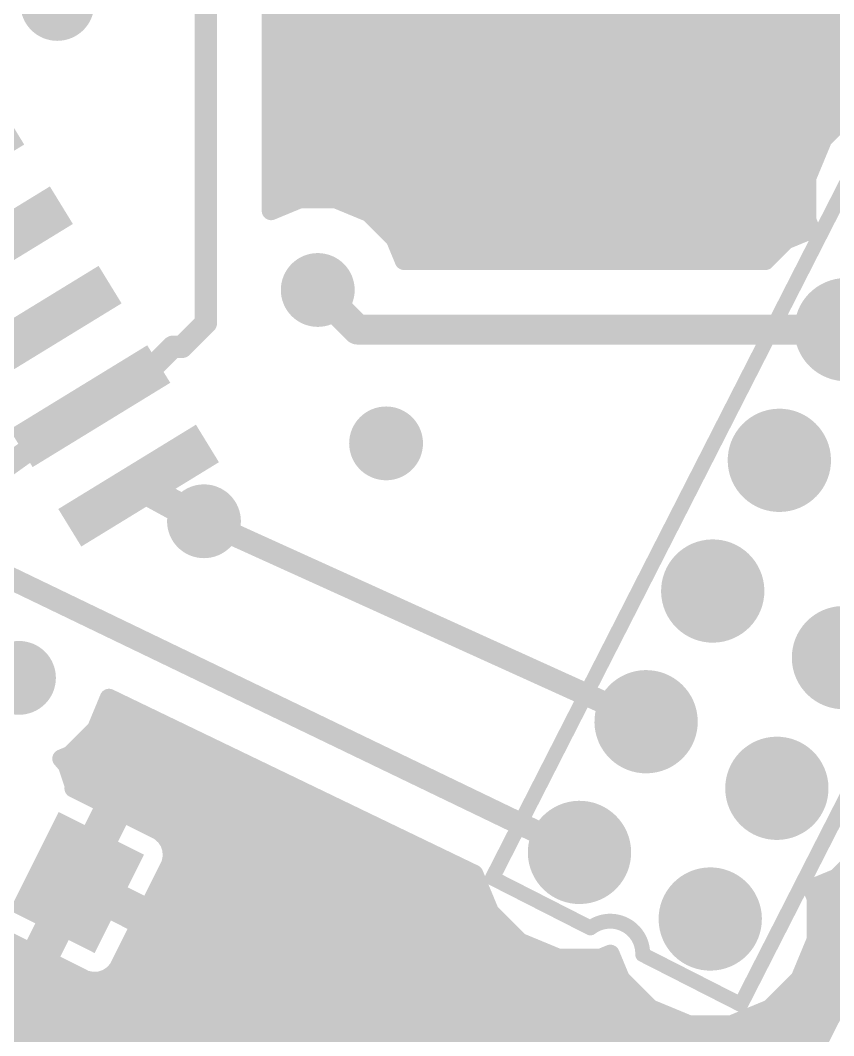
# Model space of a CAD drawing. Extents: x 0 to 110, y 0 to 76.
# Drawn here: x 56.9 to 67.98, y 24.38 to 38.23 of the extents above; entities that cross this region are included whole.
import ezdxf

# ---------------------------------------------------------------- set-up
doc = ezdxf.new("R2010")
doc.units = 0
doc.header["$MEASUREMENT"] = 0
doc.layers.get('0').update_dxf_attribs({"linetype": 'CONTINUOUS'})
for name, color, linetype in [('1', 22, 'CONTINUOUS'), ('17', 82, 'CONTINUOUS'), ('18', 82, 'CONTINUOUS'), ('21', 253, 'CONTINUOUS')]:
    doc.layers.add(name, color=color, linetype=linetype)

# ---------------------------------------------------------------- blocks, each defined once
blk = doc.blocks.new('RECT')
blk.add_solid([(-0.5, -0.5), (0.5, -0.5), (-0.5, 0.5), (0.5, 0.5)])
blk = doc.blocks.new('ROUNDP')
at = {"const_width": 0.5}
blk.add_lwpolyline([(0, -0.25, 1), (0, 0.25, 1), (0, -0.25)], format="xyb", dxfattribs=at)
blk = doc.blocks.new('ROUNDV')
at = {"const_width": 0.5}
blk.add_lwpolyline([(0, -0.25, 1), (0, 0.25, 1), (0, -0.25)], format="xyb", dxfattribs=at)

msp = doc.modelspace()

# ---------------------------------------------------------------- linework, layer by layer
at = {"layer": '1'}
for points, const_width in [([(59.425, 42.75), (59.425, 34.1)], 0.3048), ([(60.314, 35.6285), (60.314, 42.311)], 0.254), ([(75.778, 40.0735), (63.0645, 15.0106)], 0.254), ([(60.314, 38.354), (74.9057, 38.354)], 0.254), ([(60.314, 38.1), (74.7769, 38.1)], 0.254), ([(60.314, 37.846), (74.648, 37.846)], 0.254), ([(60.314, 37.592), (74.5192, 37.592)], 0.254), ([(60.314, 37.338), (74.3903, 37.338)], 0.254), ([(60.314, 37.084), (68.4135, 37.084)], 0.254), ([(68.2412, 37.0126), (67.836, 36.6074)], 0.254), ([(60.314, 36.83), (68.0586, 36.83)], 0.254), ([(60.314, 36.576), (67.823, 36.576)], 0.254), ([(67.836, 36.6074), (67.6166, 36.0779)], 0.254), ([(60.314, 36.322), (67.7177, 36.322)], 0.254), ([(60.314, 36.068), (67.6166, 36.068)], 0.254), ([(67.6166, 36.0779), (67.6166, 35.5048)], 0.254), ([(60.314, 35.814), (67.6166, 35.814)], 0.254), ([(60.7034, 35.7898), (60.314, 35.6285)], 0.254), ([(61.1966, 35.7898), (60.7034, 35.7898)], 0.254), ([(61.6523, 35.6011), (61.1966, 35.7898)], 0.254), ([(62.0011, 35.2523), (61.6523, 35.6011)], 0.254), ([(61.6933, 35.56), (67.6166, 35.56)], 0.254), ([(67.6166, 35.5048), (67.6721, 35.371)], 0.254), ([(67.6721, 35.371), (67.3332, 35.2306)], 0.254), ([(61.9473, 35.306), (67.5152, 35.306)], 0.254), ([(62.1266, 34.9492), (62.0011, 35.2523)], 0.254), ([(67.3332, 35.2306), (67.0517, 34.9492)], 0.254), ([(62.084, 35.052), (67.1546, 35.052)], 0.254), ([(67.0517, 34.9492), (62.1266, 34.9492)], 0.254), ([(61.4906, 34.0094), (60.95, 34.55)], 0.4064), ([(57.1813, 34.0484), (55.775, 33.3)], 0.3048), ([(59.425, 34.1), (59.1, 33.775)], 0.3048), ([(68.1493, 34.0094), (61.4906, 34.0094)], 0.4064), ([(58.975, 33.775), (58.6, 33.4)], 0.3048), ([(59.1, 33.775), (58.975, 33.775)], 0.3048), ([(58.2793, 33.4), (57.8448, 32.9655)], 0.3048), ([(58.6, 33.4), (58.2793, 33.4)], 0.3048), ([(56.15, 31.75), (57.8448, 32.9655)], 0.3048), ([(58.5084, 31.8827), (59.3993, 31.3963)], 0.4064), ([(59.3993, 31.3963), (59.2686, 31.4677)], 0.3048), ([(65.4253, 28.6633), (59.3993, 31.3963)], 0.3048), ([(56.8777, 29.2611), (54.6397, 30.9062)], 0.3048), ([(64.5173, 26.8813), (56.7, 30.65)], 0.3048), ([(57.9287, 28.5589), (58.1054, 28.9855)], 0.254), ([(58.0932, 28.956), (58.1667, 28.956)], 0.254), ([(58.1054, 28.9855), (63.0798, 26.5874)], 0.254), ([(57.988, 28.702), (58.6936, 28.702)], 0.254), ([(57.5799, 28.2101), (57.9287, 28.5589)], 0.254), ([(57.8179, 28.448), (59.2204, 28.448)], 0.254), ([(57.4587, 28.1599), (57.5799, 28.2101)], 0.254), ([(57.5347, 28.0721), (57.4587, 28.1599)], 0.254), ([(57.5411, 28.194), (59.7473, 28.194)], 0.254), ([(57.6272, 27.7941), (57.5347, 28.0721)], 0.254), ([(57.5787, 27.94), (60.2742, 27.94)], 0.254), ([(57.6244, 27.7549), (57.6272, 27.7941)], 0.254), ([(58.0567, 27.5384), (57.6244, 27.7549)], 0.254), ([(57.7621, 27.686), (60.801, 27.686)], 0.254), ([(57.6072, 26.6407), (58.0567, 27.5384)], 0.254), ([(58.2838, 27.4247), (57.8343, 26.527)], 0.254), ([(58.0035, 27.432), (61.3279, 27.432)], 0.254), ([(58.7964, 27.1681), (58.2838, 27.4247)], 0.254), ([(57.8763, 27.178), (58.1603, 27.178)], 0.254), ([(58.7765, 27.178), (61.8548, 27.178)], 0.254), ([(58.8714, 27.1015), (58.7964, 27.1681)], 0.254), ([(58.9266, 27.0177), (58.8714, 27.1015)], 0.254), ([(58.9583, 26.9225), (58.9266, 27.0177)], 0.254), ([(57.7491, 26.924), (58.0331, 26.924)], 0.254), ([(58.9578, 26.924), (62.3816, 26.924)], 0.254), ([(58.9642, 26.8224), (58.9583, 26.9225)], 0.254), ([(68.0234, 26.5341), (68.4286, 26.9393)], 0.254), ([(58.944, 26.7241), (58.9642, 26.8224)], 0.254), ([(57.8343, 26.527), (57.6072, 26.6407)], 0.254), ([(57.6219, 26.67), (57.9059, 26.67)], 0.254), ([(58.6426, 26.1222), (58.944, 26.7241)], 0.254), ([(58.9169, 26.67), (62.9085, 26.67)], 0.254), ([(57.7206, 26.2999), (57.8343, 26.527)], 0.254), ([(57.8343, 26.527), (58.6426, 26.1222)], 0.254), ([(63.0798, 26.5874), (63.2961, 26.0653)], 0.254), ([(67.6845, 26.3937), (68.0234, 26.5341)], 0.254), ([(57.0439, 25.5159), (57.4935, 26.4136)], 0.254), ([(57.4935, 26.4136), (57.7206, 26.2999)], 0.254), ([(57.7787, 26.416), (58.0559, 26.416)], 0.254), ([(58.7897, 26.416), (63.1508, 26.416)], 0.254), ([(67.7399, 26.2599), (67.6845, 26.3937)], 0.254), ([(67.7384, 26.416), (68.85, 26.416)], 0.254), ([(57.7206, 26.2999), (57.271, 25.4021)], 0.254), ([(58.5289, 25.8951), (57.7206, 26.2999)], 0.254), ([(67.7399, 25.6868), (67.7399, 26.2599)], 0.254), ([(57.3675, 26.162), (57.6515, 26.162)], 0.254), ([(57.9959, 26.162), (58.5631, 26.162)], 0.254), ([(58.6626, 26.162), (63.256, 26.162)], 0.254), ([(63.2961, 26.0653), (63.7013, 25.66)], 0.254), ([(67.7399, 26.162), (68.7212, 26.162)], 0.254), ([(57.2403, 25.908), (57.5243, 25.908)], 0.254), ([(58.5031, 25.908), (63.4533, 25.908)], 0.254), ([(67.7399, 25.908), (68.5923, 25.908)], 0.254), ([(58.2275, 25.2932), (58.5289, 25.8951)], 0.254), ([(56.6116, 25.7324), (57.0439, 25.5159)], 0.254), ([(57.1131, 25.654), (57.3972, 25.654)], 0.254), ([(58.4082, 25.654), (63.7158, 25.654)], 0.254), ([(63.7013, 25.66), (64.2308, 25.4407)], 0.254), ([(67.5206, 25.1573), (67.7399, 25.6868)], 0.254), ([(67.7264, 25.654), (68.4635, 25.654)], 0.254), ([(64.8039, 25.4407), (64.9377, 25.4961)], 0.254), ([(64.9377, 25.4961), (65.0781, 25.1573)], 0.254), ([(53.2033, 25.4), (57.2753, 25.4)], 0.254), ([(57.271, 25.4021), (57.7835, 25.1455)], 0.254), ([(58.281, 25.4), (64.9775, 25.4)], 0.254), ([(64.2308, 25.4407), (64.8039, 25.4407)], 0.254), ([(67.6212, 25.4), (68.3347, 25.4)], 0.254), ([(58.0771, 25.1629), (58.1609, 25.2182)], 0.254), ([(58.1609, 25.2182), (58.2275, 25.2932)], 0.254), ([(53.3658, 25.146), (57.7825, 25.146)], 0.254), ([(57.7835, 25.1455), (57.8818, 25.1253)], 0.254), ([(57.8818, 25.1253), (57.9819, 25.1313)], 0.254), ([(57.9819, 25.1313), (58.0771, 25.1629)], 0.254), ([(58.0262, 25.146), (65.0893, 25.146)], 0.254), ([(65.0781, 25.1573), (65.4833, 24.752)], 0.254), ([(67.1154, 24.752), (67.5206, 25.1573)], 0.254), ([(67.5093, 25.146), (68.2058, 25.146)], 0.254), ([(53.471, 24.892), (65.3433, 24.892)], 0.254), ([(67.2553, 24.892), (68.077, 24.892)], 0.254), ([(65.4833, 24.752), (66.0128, 24.5327)], 0.254), ([(66.5859, 24.5327), (67.1154, 24.752)], 0.254), ([(53.5411, 24.638), (65.7586, 24.638)], 0.254), ([(66.0128, 24.5327), (66.5859, 24.5327)], 0.254), ([(66.8401, 24.638), (67.9481, 24.638)], 0.254), ([(53.7951, 24.384), (67.8193, 24.384)], 0.254)]:
    msp.add_lwpolyline(points, dxfattribs=dict(at, const_width=const_width))
for points, const_width in [([(60.314, 38.4175, 1), (60.314, 38.2905)], 0.127), ([(60.314, 38.1635, 1), (60.314, 38.0365)], 0.127), ([(60.314, 37.9095, 1), (60.314, 37.7825)], 0.127), ([(60.314, 37.6555, 1), (60.314, 37.5285)], 0.127), ([(60.314, 37.4015, 1), (60.314, 37.2745)], 0.127), ([(60.314, 37.1475, 1), (60.314, 37.0205)], 0.127), ([(60.314, 36.8935, 1), (60.314, 36.7665)], 0.127), ([(60.314, 36.6395, 1), (60.314, 36.5125)], 0.127), ([(67.7911, 36.6523, 1), (67.8809, 36.5625)], 0.127), ([(67.8946, 36.5831, 1), (67.7773, 36.6317)], 0.127), ([(67.823, 36.5125, 1), (67.823, 36.6395)], 0.127), ([(60.314, 36.3855, 1), (60.314, 36.2585)], 0.127), ([(67.7177, 36.2585, 1), (67.7177, 36.3855)], 0.127), ([(60.314, 36.1315, 1), (60.314, 36.0045)], 0.127), ([(67.6801, 36.0779, 1), (67.5531, 36.0779)], 0.127), ([(67.558, 36.1022, 1), (67.6753, 36.0536)], 0.127), ([(67.6166, 36.0045, 1), (67.6166, 36.1315)], 0.127), ([(60.314, 35.8775, 1), (60.314, 35.7505)], 0.127), ([(60.7034, 35.8533, 1), (60.7034, 35.7263)], 0.127), ([(60.7277, 35.7311, 1), (60.6791, 35.8485)], 0.127), ([(61.2209, 35.8485, 1), (61.1723, 35.7311)], 0.127), ([(61.1966, 35.7263, 1), (61.1966, 35.8533)], 0.127), ([(67.6166, 35.7505, 1), (67.6166, 35.8775)], 0.127), ([(60.2897, 35.6872, 1), (60.3383, 35.5698)], 0.127), ([(61.6972, 35.646, 1), (61.6074, 35.5561)], 0.127), ([(61.628, 35.5424, 1), (61.6766, 35.6597)], 0.127), ([(60.2505, 35.6285, 1), (60.3775, 35.6285)], 0.127), ([(61.6933, 35.6235, 1), (61.6933, 35.4965)], 0.127), ([(67.6753, 35.5291, 1), (67.558, 35.4805)], 0.127), ([(67.6166, 35.4965, 1), (67.6166, 35.6235)], 0.127), ([(67.5531, 35.5048, 1), (67.6801, 35.5048)], 0.127), ([(67.6134, 35.3467, 1), (67.7307, 35.3953)], 0.127), ([(67.6964, 35.3123, 1), (67.6478, 35.4297)], 0.127), ([(61.9473, 35.3695, 1), (61.9473, 35.2425)], 0.127), ([(62.0597, 35.2766, 1), (61.9424, 35.228)], 0.127), ([(61.9561, 35.2074, 1), (62.046, 35.2972)], 0.127), ([(67.3089, 35.2893, 1), (67.3575, 35.172)], 0.127), ([(67.3781, 35.1857, 1), (67.2883, 35.2755)], 0.127), ([(67.5152, 35.2425, 1), (67.5152, 35.3695)], 0.127), ([(62.084, 35.1155, 1), (62.084, 34.9885)], 0.127), ([(67.1546, 34.9885, 1), (67.1546, 35.1155)], 0.127), ([(62.1266, 35.0127, 1), (62.1266, 34.8857)], 0.127), ([(62.0679, 34.9248, 1), (62.1853, 34.9735)], 0.127), ([(67.0068, 34.9941, 1), (67.0966, 34.9042)], 0.127), ([(67.0517, 34.8857, 1), (67.0517, 35.0127)], 0.127), ([(61.0218, 34.6218, 1), (60.8782, 34.4782)], 0.2032), ([(57.217, 33.9811, 1), (57.1455, 34.1156)], 0.1524), ([(59.4789, 34.0461, 1), (59.3711, 34.1539)], 0.1524), ([(61.4906, 34.111, 1), (61.4906, 33.9078)], 0.2032), ([(59.3488, 34.1, 1), (59.5012, 34.1)], 0.1524), ([(61.4188, 33.9375, 1), (61.5625, 34.0812)], 0.2032), ([(58.975, 33.8512, 1), (58.975, 33.6988)], 0.1524), ([(59.0289, 33.7211, 1), (58.9211, 33.8289)], 0.1524), ([(59.1, 33.6988, 1), (59.1, 33.8512)], 0.1524), ([(59.0461, 33.8289, 1), (59.1539, 33.7211)], 0.1524), ([(58.2793, 33.4762, 1), (58.2793, 33.3238)], 0.1524), ([(58.3332, 33.3461, 1), (58.2254, 33.4539)], 0.1524), ([(58.5461, 33.4539, 1), (58.6539, 33.3461)], 0.1524), ([(58.6, 33.3238, 1), (58.6, 33.4762)], 0.1524), ([(57.7909, 33.0194, 1), (57.8987, 32.9116)], 0.1524), ([(57.8892, 32.9036, 1), (57.8004, 33.0274)], 0.1524), ([(58.5571, 31.9718, 1), (58.4597, 31.7935)], 0.2032), ([(59.3051, 31.5346, 1), (59.2321, 31.4008)], 0.1524), ([(59.3506, 31.3072, 1), (59.4479, 31.4855)], 0.2032), ([(59.4307, 31.4657, 1), (59.3678, 31.3269)], 0.1524), ([(59.3628, 31.3295, 1), (59.4358, 31.4632)], 0.1524), ([(56.8325, 29.1997, 1), (56.9228, 29.3225)], 0.1524), ([(58.0932, 29.0195, 1), (58.0932, 28.8925)], 0.127), ([(58.133, 29.0427, 1), (58.0779, 28.9283)], 0.127), ([(58.1641, 28.9612, 1), (58.0468, 29.0098)], 0.127), ([(58.1667, 28.8925, 1), (58.1667, 29.0195)], 0.127), ([(57.988, 28.7655, 1), (57.988, 28.6385)], 0.127), ([(58.6936, 28.6385, 1), (58.6936, 28.7655)], 0.127), ([(65.3938, 28.5939, 1), (65.4568, 28.7327)], 0.1524), ([(57.9736, 28.514, 1), (57.8838, 28.6038)], 0.127), ([(57.8179, 28.5115, 1), (57.8179, 28.3845)], 0.127), ([(57.87, 28.5832, 1), (57.9874, 28.5346)], 0.127), ([(59.2204, 28.3845, 1), (59.2204, 28.5115)], 0.127), ([(57.5067, 28.2014, 1), (57.4107, 28.1183)], 0.127), ([(57.4344, 28.2185, 1), (57.483, 28.1012)], 0.127), ([(57.5411, 28.2575, 1), (57.5411, 28.1305)], 0.127), ([(57.535, 28.255, 1), (57.6248, 28.1652)], 0.127), ([(57.6042, 28.1514, 1), (57.5556, 28.2688)], 0.127), ([(59.7473, 28.1305, 1), (59.7473, 28.2575)], 0.127), ([(57.595, 28.0922, 1), (57.4745, 28.0521)], 0.127), ([(57.4867, 28.0306, 1), (57.5827, 28.1137)], 0.127), ([(57.5787, 28.0035, 1), (57.5787, 27.8765)], 0.127), ([(60.2742, 27.8765, 1), (60.2742, 28.0035)], 0.127), ([(57.6528, 27.8117, 1), (57.596, 27.6982)], 0.127), ([(57.6905, 27.7895, 1), (57.5639, 27.7986)], 0.127), ([(57.5669, 27.774, 1), (57.6875, 27.8141)], 0.127), ([(57.5611, 27.7595, 1), (57.6877, 27.7504)], 0.127), ([(57.7621, 27.7495, 1), (57.7621, 27.6225)], 0.127), ([(60.801, 27.6225, 1), (60.801, 27.7495)], 0.127), ([(58.0035, 27.4955, 1), (58.0035, 27.3685)], 0.127), ([(58.1135, 27.51, 1), (58, 27.5669)], 0.127), ([(58.0283, 27.4816, 1), (58.0852, 27.5952)], 0.127), ([(58.3123, 27.4815, 1), (58.2554, 27.3679)], 0.127), ([(58.3406, 27.3963, 1), (58.2271, 27.4531)], 0.127), ([(61.3279, 27.3685, 1), (61.3279, 27.4955)], 0.127), ([(57.8763, 27.2415, 1), (57.8763, 27.1145)], 0.127), ([(58.1603, 27.1145, 1), (58.1603, 27.2415)], 0.127), ([(58.7765, 27.2415, 1), (58.7765, 27.1145)], 0.127), ([(58.8385, 27.2155, 1), (58.7542, 27.1206)], 0.127), ([(58.7679, 27.1113, 1), (58.8248, 27.2248)], 0.127), ([(61.8548, 27.1145, 1), (61.8548, 27.2415)], 0.127), ([(58.9244, 27.1364, 1), (58.8184, 27.0665)], 0.127), ([(58.8292, 27.054, 1), (58.9135, 27.1489)], 0.127), ([(58.9868, 27.0378, 1), (58.8663, 26.9977)], 0.127), ([(57.7491, 26.9875, 1), (57.7491, 26.8605)], 0.127), ([(58.0331, 26.8605, 1), (58.0331, 26.9875)], 0.127), ([(58.8736, 26.9828, 1), (58.9796, 27.0527)], 0.127), ([(58.9578, 26.9875, 1), (58.9578, 26.8605)], 0.127), ([(59.0216, 26.9263, 1), (58.8949, 26.9188)], 0.127), ([(58.898, 26.9025, 1), (59.0185, 26.9426)], 0.127), ([(62.3816, 26.8605, 1), (62.3816, 26.9875)], 0.127), ([(64.4842, 26.8127, 1), (64.5504, 26.9499)], 0.1524), ([(58.9008, 26.8186, 1), (59.0276, 26.8261)], 0.127), ([(59.0264, 26.8096, 1), (58.902, 26.8351)], 0.127), ([(57.6356, 26.6975, 1), (57.5788, 26.5839)], 0.127), ([(57.5504, 26.6691, 1), (57.664, 26.6123)], 0.127), ([(57.6219, 26.7335, 1), (57.6219, 26.6065)], 0.127), ([(57.9059, 26.6065, 1), (57.9059, 26.7335)], 0.127), ([(58.9169, 26.7335, 1), (58.9169, 26.6065)], 0.127), ([(58.8818, 26.7369, 1), (59.0062, 26.7113)], 0.127), ([(59.0008, 26.6957, 1), (58.8873, 26.7525)], 0.127), ([(62.9085, 26.6065, 1), (62.9085, 26.7335)], 0.127), ([(57.8627, 26.5837, 1), (57.8059, 26.4702)], 0.127), ([(57.7775, 26.5554, 1), (57.8911, 26.4985)], 0.127), ([(57.8911, 26.4985, 1), (57.7775, 26.5554)], 0.127), ([(57.8059, 26.4702, 1), (57.8627, 26.5838)], 0.127), ([(63.1384, 26.6117, 1), (63.0211, 26.5631)], 0.127), ([(63.0522, 26.5302, 1), (63.1073, 26.6446)], 0.127), ([(67.9785, 26.579, 1), (68.0683, 26.4891)], 0.127), ([(68.0477, 26.4754, 1), (67.9991, 26.5927)], 0.127), ([(57.5219, 26.4704, 1), (57.465, 26.3568)], 0.127), ([(57.5502, 26.3851, 1), (57.4367, 26.442)], 0.127), ([(57.7787, 26.4795, 1), (57.7787, 26.3525)], 0.127), ([(58.0559, 26.3525, 1), (58.0559, 26.4795)], 0.127), ([(58.7897, 26.4795, 1), (58.7897, 26.3525)], 0.127), ([(63.1508, 26.3525, 1), (63.1508, 26.4795)], 0.127), ([(67.7432, 26.418, 1), (67.6258, 26.3694)], 0.127), ([(67.6602, 26.4524, 1), (67.7088, 26.335)], 0.127), ([(67.7384, 26.4795, 1), (67.7384, 26.3525)], 0.127), ([(57.749, 26.3566, 1), (57.6922, 26.2431)], 0.127), ([(57.6638, 26.3283, 1), (57.7774, 26.2714)], 0.127), ([(57.7773, 26.2714, 1), (57.6638, 26.3283)], 0.127), ([(57.6921, 26.2431, 1), (57.749, 26.3566)], 0.127), ([(67.8034, 26.2599, 1), (67.6764, 26.2599)], 0.127), ([(67.6813, 26.2356, 1), (67.7986, 26.2842)], 0.127), ([(57.3675, 26.2255, 1), (57.3675, 26.0985)], 0.127), ([(57.6515, 26.0985, 1), (57.6515, 26.2255)], 0.127), ([(57.9959, 26.2255, 1), (57.9959, 26.0985)], 0.127), ([(58.5631, 26.0985, 1), (58.5631, 26.2255)], 0.127), ([(58.5858, 26.1506, 1), (58.6994, 26.0938)], 0.127), ([(58.6626, 26.2255, 1), (58.6626, 26.0985)], 0.127), ([(58.6142, 26.0654, 1), (58.671, 26.179)], 0.127), ([(63.341, 26.1102, 1), (63.2511, 26.0204)], 0.127), ([(63.256, 26.0985, 1), (63.256, 26.2255)], 0.127), ([(67.7399, 26.2255, 1), (67.7399, 26.0985)], 0.127), ([(57.2403, 25.9715, 1), (57.2403, 25.8445)], 0.127), ([(57.5243, 25.8445, 1), (57.5243, 25.9715)], 0.127), ([(58.5031, 25.9715, 1), (58.5031, 25.8445)], 0.127), ([(63.2374, 26.041, 1), (63.3547, 26.0896)], 0.127), ([(63.4533, 25.8445, 1), (63.4533, 25.9715)], 0.127), ([(67.7399, 25.9715, 1), (67.7399, 25.8445)], 0.127), ([(58.5857, 25.8667, 1), (58.4721, 25.9235)], 0.127), ([(58.5005, 25.8383, 1), (58.5573, 25.9519)], 0.127), ([(57.1131, 25.7175, 1), (57.1131, 25.5905)], 0.127), ([(57.3972, 25.5905, 1), (57.3972, 25.7175)], 0.127), ([(58.4082, 25.7175, 1), (58.4082, 25.5905)], 0.127), ([(63.7256, 25.7187, 1), (63.677, 25.6014)], 0.127), ([(63.6564, 25.6151, 1), (63.7462, 25.7049)], 0.127), ([(63.7158, 25.5905, 1), (63.7158, 25.7175)], 0.127), ([(67.7264, 25.7175, 1), (67.7264, 25.5905)], 0.127), ([(67.7986, 25.6625, 1), (67.6813, 25.7111)], 0.127), ([(57.0155, 25.4591, 1), (57.0724, 25.5726)], 0.127), ([(64.9964, 25.5204, 1), (64.879, 25.4718)], 0.127), ([(64.962, 25.4375, 1), (64.9134, 25.5548)], 0.127), ([(67.6764, 25.6868, 1), (67.8034, 25.6868)], 0.127), ([(56.9871, 25.5443, 1), (57.1007, 25.4874)], 0.127), ([(57.2142, 25.4306, 1), (57.3278, 25.3737)], 0.127), ([(57.2995, 25.4589, 1), (57.2426, 25.3454)], 0.127), ([(57.2753, 25.3365, 1), (57.2753, 25.4635)], 0.127), ([(58.281, 25.4635, 1), (58.281, 25.3365)], 0.127), ([(64.2308, 25.5042, 1), (64.2308, 25.3772)], 0.127), ([(64.2065, 25.382, 1), (64.2551, 25.4994)], 0.127), ([(64.7796, 25.4994, 1), (64.8282, 25.382)], 0.127), ([(64.8039, 25.3772, 1), (64.8039, 25.5042)], 0.127), ([(64.9775, 25.3365, 1), (64.9775, 25.4635)], 0.127), ([(67.6212, 25.4635, 1), (67.6212, 25.3365)], 0.127), ([(58.1958, 25.1651, 1), (58.1259, 25.2712)], 0.127), ([(58.1707, 25.3216, 1), (58.2843, 25.2647)], 0.127), ([(58.275, 25.251, 1), (58.18, 25.3353)], 0.127), ([(57.7963, 25.2077, 1), (57.7708, 25.0833)], 0.127), ([(57.7551, 25.0887, 1), (57.812, 25.2023)], 0.127), ([(57.7825, 25.0825, 1), (57.7825, 25.2095)], 0.127), ([(57.878, 25.1887, 1), (57.8856, 25.0619)], 0.127), ([(57.869, 25.0631, 1), (57.8946, 25.1875)], 0.127), ([(57.9619, 25.1915, 1), (58.002, 25.071)], 0.127), ([(58.0262, 25.2095, 1), (58.0262, 25.0825)], 0.127), ([(57.9857, 25.0679, 1), (57.9782, 25.1947)], 0.127), ([(58.0422, 25.2159, 1), (58.1121, 25.1099)], 0.127), ([(58.0972, 25.1027, 1), (58.0571, 25.2232)], 0.127), ([(58.1134, 25.2603, 1), (58.2084, 25.176)], 0.127), ([(65.123, 25.2022, 1), (65.0332, 25.1124)], 0.127), ([(65.0194, 25.133, 1), (65.1367, 25.1816)], 0.127), ([(65.0893, 25.0825, 1), (65.0893, 25.2095)], 0.127), ([(67.5093, 25.2095, 1), (67.5093, 25.0825)], 0.127), ([(67.462, 25.1816, 1), (67.5793, 25.133)], 0.127), ([(67.5655, 25.1124, 1), (67.4757, 25.2022)], 0.127), ([(65.3433, 24.8285, 1), (65.3433, 24.9555)], 0.127), ([(67.2553, 24.9555, 1), (67.2553, 24.8285)], 0.127), ([(65.5076, 24.8107, 1), (65.459, 24.6934)], 0.127), ([(65.4384, 24.7071, 1), (65.5282, 24.7969)], 0.127), ([(67.0705, 24.7969, 1), (67.1603, 24.7071)], 0.127), ([(67.1397, 24.6934, 1), (67.0911, 24.8107)], 0.127), ([(65.7586, 24.5745, 1), (65.7586, 24.7015)], 0.127), ([(66.0128, 24.5962, 1), (66.0128, 24.4692)], 0.127), ([(65.9885, 24.4741, 1), (66.0371, 24.5914)], 0.127), ([(66.5616, 24.5914, 1), (66.6102, 24.4741)], 0.127), ([(66.5859, 24.4692, 1), (66.5859, 24.5962)], 0.127), ([(66.8401, 24.7015, 1), (66.8401, 24.5745)], 0.127), ([(67.9481, 24.5745, 1), (67.9481, 24.7015)], 0.127), ([(67.8193, 24.3205, 1), (67.8193, 24.4475)], 0.127)]:
    msp.add_lwpolyline(points, format="xyb", dxfattribs=dict(at, const_width=const_width))
at = {"layer": '21', "const_width": 0.2032}
for points in [[(68.6412, 36.9573), (63.3295, 26.5325)], [(66.7154, 24.8074), (72.027, 35.2321)], [(63.3295, 26.5325), (64.666, 25.8515)], [(65.3788, 25.4884), (66.7154, 24.8074)]]:
    msp.add_lwpolyline(points, dxfattribs=at)
at = {"layer": '21'}
for points, const_width in [([(63.3526, 26.5778, 1), (63.3065, 26.4873)], 0.1016), ([(63.2843, 26.5556, 1), (63.3748, 26.5095)], 0.1016), ([(65.3788, 25.4884, 0.6321), (64.666, 25.8515)], 0.2032), ([(64.6351, 25.8918, 1), (64.697, 25.8113)], 0.1016), ([(64.643, 25.8063, 1), (64.6891, 25.8968)], 0.1016), ([(65.4019, 25.5336, 1), (65.3558, 25.4431)], 0.1016), ([(65.3281, 25.4898, 1), (65.4296, 25.4869)], 0.1016), ([(66.6701, 24.8304, 1), (66.7606, 24.7843)], 0.1016), ([(66.6923, 24.7621, 1), (66.7384, 24.8526)], 0.1016)]:
    msp.add_lwpolyline(points, format="xyb", dxfattribs=dict(at, const_width=const_width))

# ---------------------------------------------------------------- block references
at = {"layer": '1'}
for p, xscale, yscale, rotation in [((55.8541, 36.2141), 0.6, 2.2, 121.5), ((56.5177, 35.1312), 0.6, 2.2, 121.5), ((57.1813, 34.0484), 0.6, 2.2, 121.5), ((57.8448, 32.9655), 0.6, 2.2, 121.5), ((58.5084, 31.8827), 0.6, 2.2, 121.5), ((57.6639, 26.4703), 1.3, 1.5, 333.4)]:
    msp.add_blockref('RECT', p, dxfattribs=dict(at, xscale=xscale, yscale=yscale, rotation=rotation))
at = {"layer": '17', "xscale": 1.408, "yscale": 1.408, "rotation": 243}
for p in [(68.1493, 34.0094), (67.2413, 32.2273), (66.3333, 30.4453), (68.1153, 29.5373), (65.4253, 28.6633), (67.2073, 27.7553), (64.5173, 26.8813), (66.2993, 25.9733)]:
    msp.add_blockref('ROUNDP', p, dxfattribs=at)
at = {"layer": '18', "xscale": 1.0064, "yscale": 1.0064}
for p in [(57.4, 38.45), (60.95, 34.55), (61.8811, 32.4584), (59.3993, 31.3963), (56.8777, 29.2611)]:
    msp.add_blockref('ROUNDV', p, dxfattribs=at)

doc.saveas('drawing.dxf')
